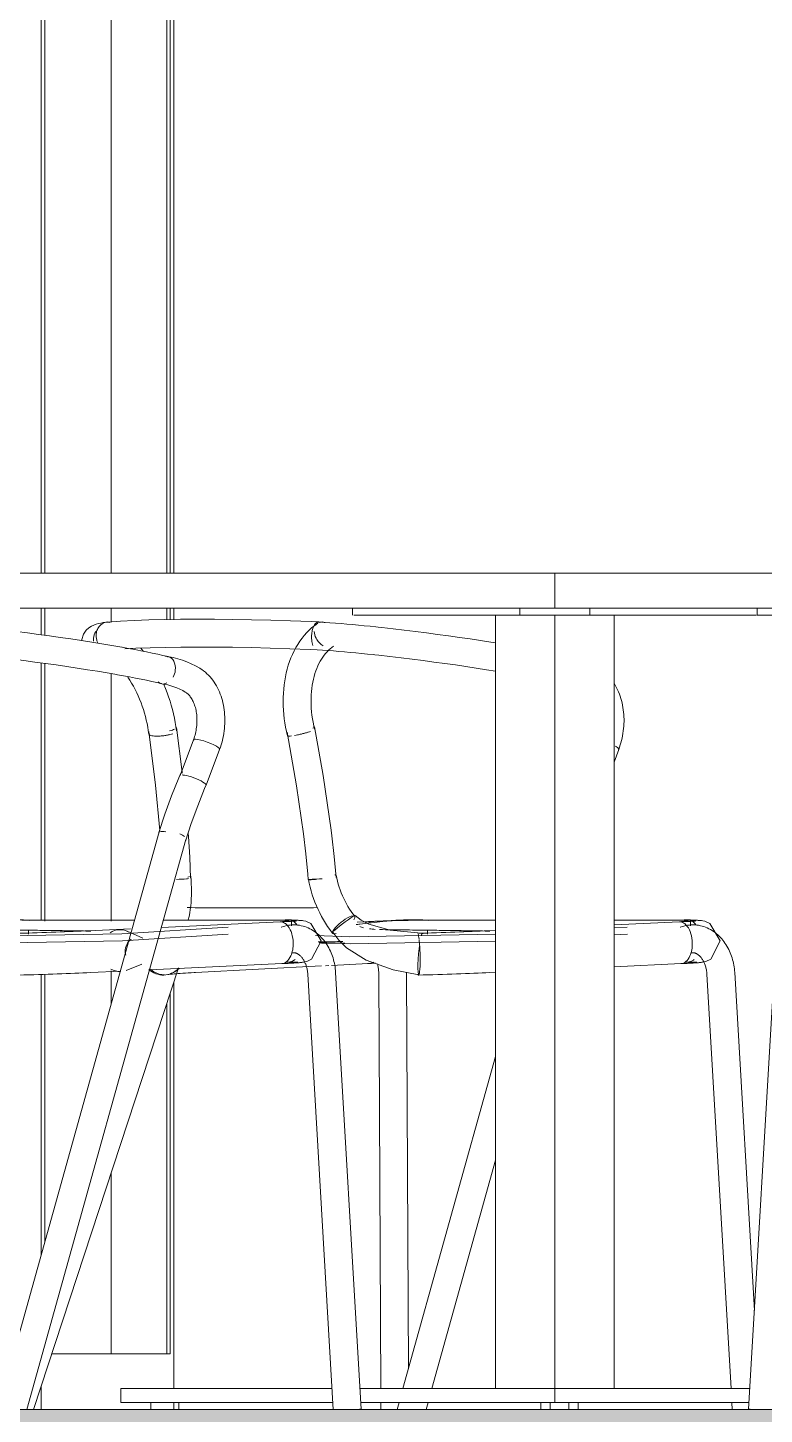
# Model space of a CAD drawing. Header units: inches. Extents: x 21386 to 98546, y -290 to 853.
# Drawn here: x 35618.3 to 35644.71, y -0.17 to 49.57 of the extents above; entities that cross this region are included whole.
import ezdxf

# ---------------------------------------------------------------- set-up
doc = ezdxf.new("R2010")
doc.units = ezdxf.units.IN
doc.header["$MEASUREMENT"] = 0
doc.linetypes.add('Grid Line 1_2_', pattern=[0.875, 0.5, -0.125, 0.125, -0.125])
for name, color, linetype, lineweight in [('A-FLOR', 192, 'Continuous', 13), ('A-FLOR-LEVL', 51, 'Continuous', 9), ('A-FLOR-PATT', 8, 'Continuous', 25), ('A-GLAZ-CWMG', 51, 'Continuous', 13), ('I-FURN', 30, 'Continuous', 13), ('I-WALL', 2, 'Continuous', 13)]:
    doc.layers.add(name, color=color, linetype=linetype, lineweight=lineweight)

# ---------------------------------------------------------------- blocks, each defined once
blk = doc.blocks.new('Struct_Xcel_Sports Complex_rvt-4-Building Section - East_West looking South')
at = {"layer": 'A-FLOR-PATT', "lineweight": 9}
h = blk.add_hatch(dxfattribs=at)
h.set_pattern_fill('FP_58', color=256, style=0, pattern_type=2)
h.set_pattern_definition([(50, (-87780.87, 98.42), (55.0854, -4.819842), [5.76, -63.36]), (355, (-87780.87, 98.42), (-10.65569, 57.76853), [4.608, -50.688]), (100.451, (-87776.28, 98.02), (44.429468, 52.94866), [4.895, -53.848]), (46.184, (-87780.87, 113.78), (81.96444, -12.71212), [8.64, -95.04]), (96.636, (-87774.04, 112.72), (71.7815, 74.81238), [7.343, -80.772]), (351.184, (-87780.87, 113.78), (71.78195, 74.81243), [6.912, -76.032]), (21, (-87773.19, 109.94), (45.84207, -30.92146), [5.76, -63.36]), (326, (-87773.19, 109.94), (18.687064, 55.691476), [4.608, -50.688]), (71.451, (-87769.37, 107.363), (64.52891, 24.77011), [4.895, -53.848]), (37.5, (-87780.871, 98.42), (0.9338946, 25.566816), [2.534, -47.539, 2.534, -48.922, -50.88]), (37.5, (-87780.871, 98.42), (0.9338946, 25.566816), [-101.53, 2.534, -48.346]), (7.5, (-87780.87, 98.42), (20.20404, 30.291303), [2.534, -26.803, 2.534, -46.387, -19.392]), (7.5, (-87780.87, 98.42), (20.20404, 30.291303), [-78.259, 2.534, -16.858]), (327.5, (-87797.998, 98.42), (40.9977845, -1.7324026), [2.534, -16.666, 2.534, -57.37, -79.488]), (327.5, (-87797.998, 98.42), (40.9977845, -1.7324026), [-79.104, 2.534, -76.954]), (317.5, (-87805.678, 98.42), (44.788883, 7.687839), [2.534, -22.426, 2.534, -37.248, -56.448]), (317.5, (-87805.678, 98.42), (44.788883, 7.687839), [-64.742, 2.534, -53.914])])
h.paths.add_polyline_path([(-26273.39, -6), (-22066.14, -6), (-22066.14, 0), (-26273.39, 0), (-26273.39, -1.696)], flags=0)
at = {"layer": 'A-FLOR', "color": 7}
blk.add_line((-22066.14, 0), (-26273.39, 0), dxfattribs=at)
blk = doc.blocks.new('Falcon 7700 Series Pedestal Base - 36_ Square Top x 30_ - Wheelchair Height-460525-Building Section - East_West looking South')
at = {"layer": 'I-FURN', "color": 8, "lineweight": 9}
for p, q in [((-26223.344, 30), (-26197.888, 30)), ((-26197.888, 30), (-26172.432, 30)), ((-26197.888, 28.75), (-26197.888, 30)), ((-26197.888, 28.75), (-26223.344, 28.75)), ((-26205.138, 28.75), (-26205.138, 28.5)), ((-26202.806, 28.5), (-26205.096, 28.5)), ((-26202.806, 28.5), (-26202.589, 28.5)), ((-26202.589, 28.5), (-26202.806, 28.5)), ((-26199.51, 28.5), (-26202.589, 28.5)), ((-26200.01, 0.75), (-26200.01, 28.5)), ((-26199.51, 28.5), (-26199.096, 28.5)), ((-26199.138, 28.75), (-26199.138, 28.5)), ((-26196.681, 28.5), (-26199.096, 28.5)), ((-26172.432, 28.75), (-26197.888, 28.75)), ((-26197.888, 28.5), (-26197.888, 0.75)), ((-26196.681, 28.5), (-26196.267, 28.5)), ((-26196.638, 28.5), (-26196.638, 28.75)), ((-26193.187, 28.5), (-26196.267, 28.5)), ((-26195.767, 0.75), (-26195.767, 28.5)), ((-26193.187, 28.5), (-26192.971, 28.5)), ((-26192.971, 28.5), (-26193.187, 28.5)), ((-26190.681, 28.5), (-26192.971, 28.5)), ((-26190.638, 28.5), (-26190.638, 28.75)), ((-26213.445, 0.75), (-26205.87, 0.75)), ((-26213.445, 0.75), (-26213.445, 0.25)), ((-26204.881, 0.75), (-26197.888, 0.75)), ((-26197.888, 0.75), (-26190.895, 0.75)), ((-26197.888, 0.25), (-26197.888, 0.75)), ((-26205.841, 0.25), (-26213.445, 0.25)), ((-26212.366, 0.25), (-26212.366, 0)), ((-26211.366, 0), (-26211.366, 0.25)), ((-26197.888, 0.25), (-26204.851, 0.25)), ((-26198.388, 0.25), (-26198.388, 0)), ((-26198.388, 0.25), (-26198.388, 0)), ((-26190.925, 0.25), (-26197.888, 0.25)), ((-26197.388, 0), (-26197.388, 0.25)), ((-26197.388, 0), (-26197.388, 0.25))]:
    blk.add_line(p, q, dxfattribs=at)
blk = doc.blocks.new('HermanMiller_Collection_Air-Chair_SideChair_Arms - Arms-V158-Building Section - East_West looking South')
at = {"layer": 'I-FURN', "color": 8, "lineweight": 9}
blk.add_line((-26101.747, 15.676), (-26102.658, 0.011), dxfattribs=at)
blk.add_ellipse((-26102.159, -0.018), major_axis=(-0.499, 0.029), ratio=0.004932, start_param=0.057933, end_param=0.843331, dxfattribs=at)
blk = doc.blocks.new('HermanMiller_Collection_Air-Chair_SideChair_Arms - Arms-V159-Building Section - East_West looking South')
at = {"layer": 'I-FURN', "color": 8, "lineweight": 9}
for p, q in [((-26123.428, 27), (-26123.573, 27.021)), ((-26123.688, 26.027), (-26123.591, 26.014)), ((-26122.559, 24.025), (-26123.039, 22.742)), ((-26122.102, 22.392), (-26121.621, 23.678)), ((-26121.644, 23.661), (-26121.621, 23.678)), ((-26123.792, 20.719), (-26129.567, 0)), ((-26128.529, 0), (-26122.828, 20.451)), ((-26128.709, 17.552), (-26124.661, 17.551)), ((-26119.448, 17.496), (-26123.709, 17.296)), ((-26119.05, 17.347), (-26119.05, 17.565)), ((-26128.476, 17.195), (-26128.476, 17.053)), ((-26124.819, 17.244), (-26126.321, 17.173)), ((-26124.381, 16.908), (-26124.937, 17.157)), ((-26124.976, 15.754), (-26124.407, 15.972)), ((-26124.134, 15.774), (-26119.383, 15.997)), ((-26119.242, 16.052), (-26119.152, 16.052)), ((-26126.25, 15.675), (-26125.169, 15.726)), ((-26118.462, 15.618), (-26117.555, 0)), ((-26116.553, 0.011), (-26117.464, 15.676))]:
    blk.add_line(p, q, dxfattribs=at)
at = {"layer": 'I-FURN', "color": 8, "lineweight": 9, "flags": 128}
for points in [[(-26125.131, 27.348), (-26125.482, 27.409), (-26125.84, 27.468), (-26126.205, 27.527), (-26126.577, 27.585), (-26126.955, 27.642), (-26127.338, 27.698), (-26127.725, 27.753), (-26128.116, 27.806), (-26128.511, 27.858), (-26128.909, 27.909), (-26129.309, 27.958), (-26129.711, 28.005), (-26130.113, 28.051), (-26130.252, 28.066)], [(-26125.304, 26.363), (-26125.649, 26.423), (-26126.002, 26.482), (-26126.362, 26.54), (-26126.729, 26.597), (-26127.102, 26.653), (-26127.48, 26.708), (-26127.862, 26.762), (-26128.249, 26.815), (-26128.64, 26.867), (-26129.033, 26.917), (-26129.429, 26.965), (-26129.826, 27.012), (-26130.224, 27.057), (-26130.361, 27.072)], [(-26123.472, 27.012), (-26123.653, 27.054), (-26123.842, 27.096), (-26124.038, 27.138), (-26124.24, 27.18), (-26124.449, 27.222), (-26124.665, 27.263), (-26124.887, 27.304), (-26125.114, 27.345), (-26125.131, 27.348)], [(-26122.334, 26.592), (-26122.484, 26.678), (-26122.638, 26.755), (-26122.796, 26.823), (-26122.957, 26.883), (-26123.12, 26.933), (-26123.286, 26.973), (-26123.428, 27)], [(-26123.704, 26.039), (-26123.876, 26.079), (-26124.056, 26.119), (-26124.244, 26.16), (-26124.439, 26.2), (-26124.641, 26.24), (-26124.851, 26.281), (-26125.066, 26.321), (-26125.287, 26.36), (-26125.304, 26.363)], [(-26121.621, 23.678), (-26121.593, 23.758), (-26121.567, 23.839), (-26121.543, 23.921), (-26121.522, 24.004), (-26121.502, 24.087), (-26121.486, 24.171), (-26121.471, 24.256), (-26121.459, 24.341), (-26121.449, 24.426), (-26121.442, 24.511), (-26121.437, 24.596), (-26121.435, 24.682), (-26121.435, 24.767), (-26121.437, 24.852), (-26121.442, 24.936), (-26121.45, 25.02), (-26121.46, 25.104), (-26121.472, 25.187), (-26121.487, 25.269), (-26121.504, 25.35), (-26121.525, 25.431), (-26121.547, 25.51), (-26121.572, 25.588), (-26121.6, 25.665), (-26121.63, 25.741), (-26121.663, 25.815), (-26121.698, 25.887), (-26121.736, 25.958), (-26121.777, 26.027), (-26121.82, 26.094), (-26121.866, 26.159), (-26121.914, 26.222), (-26121.966, 26.282), (-26122.019, 26.34), (-26122.075, 26.395), (-26122.134, 26.448), (-26122.195, 26.497), (-26122.259, 26.544), (-26122.325, 26.587), (-26122.334, 26.592)], [(-26123.591, 26.014), (-26123.48, 25.992), (-26123.37, 25.964), (-26123.26, 25.93), (-26123.152, 25.889), (-26123.045, 25.841), (-26122.94, 25.788), (-26122.852, 25.737)], [(-26122.852, 25.737), (-26122.83, 25.722), (-26122.807, 25.706), (-26122.785, 25.689), (-26122.762, 25.669), (-26122.74, 25.647), (-26122.718, 25.623), (-26122.695, 25.597), (-26122.674, 25.569), (-26122.652, 25.539), (-26122.631, 25.507), (-26122.611, 25.472), (-26122.591, 25.436), (-26122.572, 25.398), (-26122.554, 25.358), (-26122.537, 25.316), (-26122.521, 25.272), (-26122.506, 25.226), (-26122.492, 25.179), (-26122.48, 25.131), (-26122.469, 25.081), (-26122.46, 25.03), (-26122.452, 24.977), (-26122.445, 24.924), (-26122.44, 24.87), (-26122.437, 24.815), (-26122.435, 24.759), (-26122.435, 24.703), (-26122.436, 24.646), (-26122.439, 24.59), (-26122.444, 24.532), (-26122.45, 24.475), (-26122.458, 24.418), (-26122.467, 24.361), (-26122.478, 24.305), (-26122.491, 24.249), (-26122.505, 24.194), (-26122.521, 24.139), (-26122.538, 24.085), (-26122.557, 24.032), (-26122.559, 24.025)], [(-26122.559, 24.025), (-26122.56, 24.024), (-26122.551, 23.995)], [(-26122.403, 24.038), (-26122.483, 24.046), (-26122.536, 24.042), (-26122.559, 24.025)], [(-26122.063, 23.942), (-26122.185, 23.984), (-26122.301, 24.016), (-26122.403, 24.038)], [(-26121.739, 23.793), (-26121.832, 23.844), (-26121.942, 23.894), (-26122.063, 23.942)], [(-26121.621, 23.678), (-26121.621, 23.679), (-26121.63, 23.708), (-26121.67, 23.747), (-26121.739, 23.793)], [(-26123.802, 20.698), (-26123.582, 21.355), (-26123.343, 22.009), (-26123.085, 22.66), (-26123.016, 22.826)], [(-26122.849, 20.394), (-26122.638, 21.025), (-26122.409, 21.653), (-26122.161, 22.279), (-26122.094, 22.438)], [(-26123.638, 17.551), (-26121.278, 17.55), (-26119.155, 17.552)], [(-26118.861, 17.526), (-26118.863, 17.526), (-26118.87, 17.526), (-26118.88, 17.525), (-26118.893, 17.523), (-26118.909, 17.522), (-26118.927, 17.521), (-26118.947, 17.52), (-26118.969, 17.518), (-26118.993, 17.517), (-26119.019, 17.515), (-26119.047, 17.514), (-26119.076, 17.512), (-26119.107, 17.51), (-26119.14, 17.509), (-26119.174, 17.507), (-26119.209, 17.506), (-26119.245, 17.504), (-26119.283, 17.502), (-26119.322, 17.501), (-26119.362, 17.499), (-26119.403, 17.498), (-26119.444, 17.496), (-26119.445, 17.496)], [(-26117.983, 16.809), (-26118.356, 17.439), (-26118.534, 17.514), (-26118.61, 17.532), (-26118.653, 17.538), (-26118.685, 17.542), (-26118.711, 17.544), (-26118.734, 17.546), (-26118.757, 17.547), (-26118.779, 17.548), (-26118.802, 17.549), (-26118.826, 17.55), (-26118.851, 17.55), (-26118.877, 17.551), (-26118.905, 17.551), (-26118.933, 17.552), (-26118.963, 17.552), (-26118.995, 17.552), (-26119.027, 17.552), (-26119.061, 17.552), (-26119.096, 17.552), (-26119.132, 17.552), (-26119.156, 17.552)], [(-26137.382, 16.943), (-26131.244, 16.705), (-26125.099, 16.815), (-26121.313, 17.056)], [(-26137.381, 17.193), (-26131.258, 16.956), (-26125.126, 17.064), (-26121.317, 17.307)], [(-26126.321, 17.173), (-26126.453, 17.167), (-26126.59, 17.161), (-26126.731, 17.155), (-26126.877, 17.149), (-26127.026, 17.143), (-26127.179, 17.137), (-26127.336, 17.132), (-26127.495, 17.126), (-26127.658, 17.12), (-26127.823, 17.115), (-26127.99, 17.109), (-26128.159, 17.104), (-26128.331, 17.098), (-26128.503, 17.093), (-26128.677, 17.088), (-26128.837, 17.084)], [(-26119.027, 17.385), (-26119.092, 17.38), (-26119.157, 17.371), (-26119.222, 17.359), (-26119.286, 17.343), (-26119.348, 17.325), (-26119.41, 17.303), (-26119.421, 17.298)], [(-26117.464, 15.676), (-26117.469, 15.743), (-26117.476, 15.81), (-26117.484, 15.876), (-26117.495, 15.942), (-26117.508, 16.008), (-26117.523, 16.073), (-26117.54, 16.137), (-26117.558, 16.201), (-26117.579, 16.264), (-26117.602, 16.326), (-26117.626, 16.388), (-26117.653, 16.448), (-26117.681, 16.508), (-26117.712, 16.566), (-26117.744, 16.623), (-26117.778, 16.679), (-26117.814, 16.734), (-26117.852, 16.787), (-26117.892, 16.838), (-26117.934, 16.888), (-26117.977, 16.937), (-26118.023, 16.983), (-26118.07, 17.028), (-26118.119, 17.07), (-26118.17, 17.11), (-26118.222, 17.148), (-26118.276, 17.184), (-26118.332, 17.217), (-26118.39, 17.248), (-26118.448, 17.276), (-26118.508, 17.301), (-26118.57, 17.323), (-26118.632, 17.342), (-26118.696, 17.357), (-26118.76, 17.37), (-26118.825, 17.379), (-26118.89, 17.385), (-26118.956, 17.387), (-26119.021, 17.385), (-26119.027, 17.385)], [(-26117.983, 16.809), (-26118.325, 16.16), (-26118.499, 16.077), (-26118.573, 16.056), (-26118.617, 16.047), (-26118.648, 16.042), (-26118.674, 16.038), (-26118.697, 16.035), (-26118.719, 16.033), (-26118.742, 16.031), (-26118.765, 16.029), (-26118.789, 16.027), (-26118.814, 16.025), (-26118.84, 16.023), (-26118.867, 16.022), (-26118.896, 16.02), (-26118.925, 16.018), (-26118.957, 16.016), (-26118.989, 16.014), (-26119.023, 16.013), (-26119.058, 16.011), (-26119.094, 16.009), (-26119.131, 16.008), (-26119.17, 16.006), (-26119.21, 16.004), (-26119.25, 16.002), (-26119.292, 16.001), (-26119.335, 15.999), (-26119.378, 15.998), (-26119.385, 15.997)], [(-26118.824, 16.048), (-26118.827, 16.049), (-26118.833, 16.049), (-26118.844, 16.049), (-26118.857, 16.05), (-26118.872, 16.05), (-26118.89, 16.051), (-26118.911, 16.051), (-26118.933, 16.051), (-26118.957, 16.052), (-26118.983, 16.052), (-26119.011, 16.052), (-26119.04, 16.052), (-26119.071, 16.052), (-26119.104, 16.052), (-26119.138, 16.052), (-26119.151, 16.052)], [(-26119.051, 16.369), (-26119.038, 16.374), (-26119.026, 16.378), (-26119.013, 16.381), (-26119.001, 16.383), (-26118.989, 16.385), (-26118.977, 16.386), (-26118.974, 16.386)], [(-26118.974, 16.386), (-26118.962, 16.387), (-26118.95, 16.386), (-26118.938, 16.385), (-26118.925, 16.384), (-26118.912, 16.381), (-26118.899, 16.378), (-26118.885, 16.374), (-26118.871, 16.369), (-26118.856, 16.363), (-26118.841, 16.356), (-26118.825, 16.347), (-26118.809, 16.338), (-26118.793, 16.327), (-26118.776, 16.315), (-26118.759, 16.302), (-26118.742, 16.287), (-26118.725, 16.271), (-26118.707, 16.253), (-26118.69, 16.234), (-26118.673, 16.214), (-26118.656, 16.192), (-26118.639, 16.169), (-26118.623, 16.145), (-26118.607, 16.119), (-26118.592, 16.092), (-26118.577, 16.064), (-26118.563, 16.035), (-26118.55, 16.004), (-26118.537, 15.973), (-26118.525, 15.941), (-26118.514, 15.907), (-26118.504, 15.874), (-26118.495, 15.839), (-26118.487, 15.804), (-26118.48, 15.768), (-26118.474, 15.732), (-26118.469, 15.695), (-26118.465, 15.659), (-26118.462, 15.622), (-26118.462, 15.618)], [(-26126.25, 15.675), (-26126.385, 15.669), (-26126.525, 15.663), (-26126.668, 15.657), (-26126.816, 15.65), (-26126.967, 15.644), (-26127.122, 15.638), (-26127.281, 15.633), (-26127.442, 15.627), (-26127.606, 15.621), (-26127.773, 15.615), (-26127.942, 15.61), (-26128.113, 15.604), (-26128.286, 15.599), (-26128.46, 15.594), (-26128.635, 15.589), (-26128.796, 15.585)]]:
    blk.add_lwpolyline(points, dxfattribs=at)
at = {"layer": 'I-FURN', "color": 8, "lineweight": 9}
for centre, major_axis, ratio, start_param, end_param in [((-26123.63, 26.524), (0.057, 0.497), 0.711436, 6.24849, 6.283185), ((-26123.63, 26.524), (0.057, 0.497), 0.711436, 5.98669, 6.24849), ((-26123.588, 26.525), (0.116, 0.486), 0.74611, 4.877543, 6.283185), ((-26123.588, 26.525), (0.116, 0.486), 0.74611, 4.353944, 4.877543), ((-26123.588, 26.525), (0.116, 0.486), 0.74611, 2.783148, 3.044947), ((-26123.63, 26.524), (0.057, 0.497), 0.711436, 2.845098, 3.106897), ((-26123.63, 26.524), (0.057, 0.497), 0.711436, 3.106897, 3.630496), ((-26122.555, 22.632), (-0.461, 0.194), 0.144221, 5.822246, 6.345845), ((-26122.57, 22.567), (-0.468, 0.175), 0.191458, 5.509821, 5.771621), ((-26122.57, 22.567), (-0.468, 0.175), 0.191458, 3.939025, 5.509821), ((-26122.57, 22.567), (-0.468, 0.175), 0.191458, 3.141593, 3.939025), ((-26123.326, 20.546), (-0.476, 0.152), 0.239355, 5.543411, 6.328809), ((-26123.326, 20.546), (-0.476, 0.152), 0.239355, 5.282674, 5.542834), ((-26123.31, 20.585), (-0.482, 0.134), 0.301377, 3.976352, 4.23196), ((-26123.31, 20.585), (-0.482, 0.134), 0.301377, 3.714553, 3.976352), ((-26125.196, 16.463), (0.021, 0.75), 0.90616, 0.058382, 0.581981), ((-26125.196, 16.463), (0.021, 0.75), 0.90616, 5.817968, 6.341567), ((-26124.554, 16.444), (0.014, 0.5), 0.90616, 0.581981, 1.629178), ((-26124.554, 16.444), (0.014, 0.5), 0.90616, 1.629178, 1.890978), ((-26125.196, 16.463), (0.021, 0.75), 0.90616, 2.676376, 2.924989), ((-26125.196, 16.463), (0.021, 0.75), 0.90616, 2.938175, 3.199975), ((-26117.053, -0.018), (0.499, 0.029), 0.004932, 5.439855, 6.225253)]:
    blk.add_ellipse(centre, major_axis=major_axis, ratio=ratio, start_param=start_param, end_param=end_param, dxfattribs=at)
for points in [[(-26128.451, 17.548), (-26128.527, 17.555), (-26128.712, 17.566), (-26129.058, 17.57), (-26129.432, 17.56), (-26129.791, 17.539), (-26129.995, 17.519), (-26130.081, 17.508)], [(-26119.284, 17.527), (-26119.248, 17.541), (-26119.21, 17.55), (-26119.172, 17.552)], [(-26119.135, 16.053), (-26119.141, 16.052), (-26119.147, 16.052), (-26119.152, 16.052)]]:
    blk.add_open_spline(points, degree=3, dxfattribs=at)
for points, knots in [([(-26119.371, 17.51), (-26119.241, 17.527), (-26119.047, 17.555), (-26119.033, 17.573), (-26119.202, 17.568), (-26119.369, 17.557), (-26119.466, 17.55)], [-0.9999956, -0.9999956, -0.9999956, -0.9999956, -0.7, -0.4, -0.2, 0, 0, 0, 0]), ([(-26118.985, 16.742), (-26118.988, 16.855), (-26119.024, 17.08), (-26119.145, 17.328), (-26119.292, 17.466), (-26119.387, 17.496), (-26119.434, 17.496)], [0, 0, 0, 0, 0.285714, 0.571429, 0.785714, 1, 1, 1, 1]), ([(-26119.172, 17.552), (-26119.097, 17.556), (-26118.984, 17.523), (-26118.885, 17.438), (-26118.855, 17.405)], [0, 0, 0, 0, 0.2857143, 0.4285714, 0.4285714, 0.4285714, 0.4285714]), ([(-26130.196, 17.215), (-26129.91, 17.212), (-26129.333, 17.205), (-26128.76, 17.198), (-26128.476, 17.195)], [-0.9960968, -0.9960968, -0.9960968, -0.9960968, -0.5, 0, 0, 0, 0]), ([(-26128.476, 17.195), (-26128.254, 17.192), (-26127.816, 17.186), (-26127.187, 17.177), (-26126.662, 17.169), (-26126.356, 17.164), (-26126.239, 17.162)], [-1, -1, -1, -1, -0.75, -0.5, -0.25, -0.0877777, -0.0877777, -0.0877777, -0.0877777]), ([(-26119.397, 15.997), (-26119.335, 15.996), (-26119.209, 16.045), (-26119.07, 16.24), (-26118.996, 16.489), (-26118.983, 16.657), (-26118.985, 16.742)], [0, 0, 0, 0, 0.285714, 0.571429, 0.785714, 1, 1, 1, 1]), ([(-26118.92, 16.138), (-26118.936, 16.125), (-26119.005, 16.078), (-26119.079, 16.056), (-26119.135, 16.053)], [0.7142857, 0.7142857, 0.7142857, 0.7142857, 0.7857143, 1, 1, 1, 1])]:
    blk.add_open_spline(points, degree=3, knots=knots, dxfattribs=at)
blk = doc.blocks.new('Falcon 7700 Series Pedestal Base - 36_ Square Top x 30_ - Wheelchair Height-V165-Building Section - East_West looking South')
at = {"layer": 'I-FURN', "color": 8, "lineweight": 9}
for p, q in [((-26100.215, 28.5), (-26102.38, 28.5)), ((-26109.775, 0.25), (-26109.775, 0)), ((-26108.775, 0), (-26108.775, 0.25))]:
    blk.add_line(p, q, dxfattribs=at)
blk = doc.blocks.new('HermanMiller_Collection_Air-Chair_SideChair_Arms - Arms-V167-Building Section - East_West looking South')
at = {"layer": 'I-FURN', "color": 8, "lineweight": 9}
for p, q in [((-26126.559, 27.627), (-26126.561, 27.605)), ((-26126.561, 27.605), (-26126.56, 27.6)), ((-26124.45, 27.313), (-26124.353, 27.196)), ((-26122.97, 22.869), (-26123.173, 24.462)), ((-26107.484, 23.219), (-26107.313, 23.678)), ((-26107.336, 23.661), (-26107.313, 23.678)), ((-26116.771, 17.721), (-26116.771, 17.711)), ((-26116.386, 17.496), (-26116.689, 17.48)), ((-26114.401, 17.552), (-26111.727, 17.552)), ((-26105.139, 17.496), (-26107.484, 17.386)), ((-26104.742, 17.347), (-26104.742, 17.565)), ((-26114.331, 17.066), (-26114.349, 17.091)), ((-26114.167, 17.195), (-26114.167, 17.053)), ((-26111.727, 17.187), (-26112.012, 17.173)), ((-26107.484, 17.277), (-26107.009, 17.307)), ((-26107.484, 17.026), (-26107.005, 17.056)), ((-26117.831, 15.918), (-26117.707, 15.925)), ((-26117.61, 15.93), (-26116.303, 15.998)), ((-26107.484, 15.884), (-26105.075, 15.997)), ((-26104.934, 16.052), (-26104.844, 16.052)), ((-26128.289, 0), (-26123.092, 15.84)), ((-26122.491, 15.675), (-26117.974, 15.911)), ((-26115.92, 15.645), (-26115.846, 0.75)), ((-26114.92, 15.671), (-26114.92, 15.65)), ((-26114.85, 1.459), (-26114.92, 15.65)), ((-26111.942, 15.675), (-26111.727, 15.685)), ((-26104.154, 15.618), (-26103.29, 0.75)), ((-26102.451, 3.554), (-26103.155, 15.676)), ((-26111.727, 12.669), (-26115.049, 0.75)), ((-26114.011, 0.75), (-26111.727, 8.945)), ((-26115.844, 0.25), (-26115.843, 0)), ((-26115.189, 0.25), (-26115.258, 0)), ((-26114.227, 0), (-26114.221, 0)), ((-26114.22, 0), (-26114.151, 0.25)), ((-26103.261, 0.25), (-26103.246, 0))]:
    blk.add_line(p, q, dxfattribs=at)
at = {"layer": 'I-FURN', "color": 8, "lineweight": 9, "flags": 128}
for points in [[(-26125.647, 28.25), (-26125.177, 28.28), (-26124.68, 28.306), (-26124.156, 28.326), (-26123.605, 28.34), (-26123.029, 28.35), (-26122.427, 28.353), (-26121.801, 28.352), (-26121.152, 28.345), (-26120.481, 28.332), (-26119.789, 28.314), (-26119.077, 28.291), (-26118.346, 28.263), (-26118.069, 28.251)], [(-26126.559, 27.627), (-26126.503, 27.817), (-26126.409, 27.954), (-26126.31, 28.041), (-26126.219, 28.098), (-26126.133, 28.137), (-26126.05, 28.167), (-26125.967, 28.191), (-26125.881, 28.211), (-26125.792, 28.228), (-26125.697, 28.243), (-26125.671, 28.247)], [(-26118.106, 28.206), (-26118.21, 28.13), (-26118.311, 28.048), (-26118.407, 27.961), (-26118.499, 27.868), (-26118.587, 27.77), (-26118.669, 27.667), (-26118.748, 27.559), (-26118.821, 27.447), (-26118.89, 27.331), (-26118.953, 27.211), (-26119.012, 27.088), (-26119.067, 26.961), (-26119.116, 26.83), (-26119.161, 26.697), (-26119.2, 26.561), (-26119.235, 26.422), (-26119.265, 26.281), (-26119.29, 26.138), (-26119.311, 25.993), (-26119.326, 25.845), (-26119.337, 25.697), (-26119.344, 25.547), (-26119.345, 25.395), (-26119.342, 25.243), (-26119.334, 25.09), (-26119.321, 24.936), (-26119.304, 24.782), (-26119.283, 24.628), (-26119.257, 24.474), (-26119.226, 24.32), (-26119.191, 24.167)], [(-26118.067, 28.251), (-26117.872, 28.238), (-26117.674, 28.224), (-26117.473, 28.209), (-26117.27, 28.193), (-26117.064, 28.176), (-26116.858, 28.158), (-26116.649, 28.139), (-26116.44, 28.118), (-26116.23, 28.097), (-26116.019, 28.075), (-26115.944, 28.066)], [(-26111.727, 27.5), (-26111.897, 27.527), (-26112.269, 27.585), (-26112.646, 27.642), (-26113.029, 27.698), (-26113.417, 27.753), (-26113.808, 27.806), (-26114.203, 27.858), (-26114.601, 27.909), (-26115.001, 27.958), (-26115.402, 28.005), (-26115.805, 28.051), (-26115.944, 28.066)], [(-26117.541, 27.38), (-26117.601, 27.337), (-26117.659, 27.29), (-26117.715, 27.239), (-26117.77, 27.183), (-26117.823, 27.123), (-26117.875, 27.059), (-26117.925, 26.991), (-26117.972, 26.918), (-26118.018, 26.842), (-26118.061, 26.761), (-26118.101, 26.676), (-26118.139, 26.587), (-26118.174, 26.495), (-26118.206, 26.399), (-26118.235, 26.299), (-26118.261, 26.196), (-26118.283, 26.091), (-26118.303, 25.982), (-26118.318, 25.87), (-26118.33, 25.756), (-26118.339, 25.64), (-26118.344, 25.521), (-26118.345, 25.401), (-26118.342, 25.279), (-26118.336, 25.156), (-26118.326, 25.032), (-26118.312, 24.907), (-26118.294, 24.781), (-26118.273, 24.655), (-26118.248, 24.529), (-26118.219, 24.402)], [(-26125.015, 27.288), (-26124.629, 27.307), (-26124.116, 27.327), (-26123.576, 27.341), (-26123.009, 27.35), (-26122.416, 27.353), (-26121.799, 27.352), (-26121.157, 27.344), (-26120.493, 27.332), (-26119.808, 27.314), (-26119.102, 27.291), (-26118.377, 27.263), (-26118.12, 27.252)], [(-26118.122, 27.252), (-26117.932, 27.24), (-26117.738, 27.226), (-26117.542, 27.212), (-26117.344, 27.196), (-26117.143, 27.179), (-26116.94, 27.162), (-26116.737, 27.143), (-26116.532, 27.123), (-26116.326, 27.102), (-26116.12, 27.08), (-26116.053, 27.072)], [(-26111.727, 26.487), (-26112.054, 26.54), (-26112.42, 26.597), (-26112.793, 26.653), (-26113.171, 26.708), (-26113.554, 26.762), (-26113.941, 26.815), (-26114.331, 26.867), (-26114.725, 26.917), (-26115.12, 26.965), (-26115.517, 27.012), (-26115.915, 27.057), (-26116.053, 27.072)], [(-26124.911, 26.27), (-26124.843, 26.164), (-26124.777, 26.056), (-26124.713, 25.944), (-26124.653, 25.831), (-26124.595, 25.715), (-26124.54, 25.597), (-26124.489, 25.477), (-26124.44, 25.355), (-26124.395, 25.233), (-26124.354, 25.109), (-26124.315, 24.984), (-26124.281, 24.858), (-26124.25, 24.732), (-26124.222, 24.605), (-26124.198, 24.479), (-26124.178, 24.353), (-26124.162, 24.228)], [(-26123.627, 26.005), (-26123.565, 25.86), (-26123.506, 25.713), (-26123.452, 25.564), (-26123.401, 25.414), (-26123.355, 25.263), (-26123.313, 25.111), (-26123.275, 24.958), (-26123.242, 24.804), (-26123.213, 24.65), (-26123.189, 24.496), (-26123.169, 24.342)], [(-26107.313, 23.678), (-26107.285, 23.758), (-26107.259, 23.839), (-26107.235, 23.921), (-26107.213, 24.004), (-26107.194, 24.087), (-26107.177, 24.171), (-26107.163, 24.256), (-26107.151, 24.341), (-26107.141, 24.426), (-26107.134, 24.511), (-26107.129, 24.596), (-26107.126, 24.682), (-26107.126, 24.767), (-26107.129, 24.852), (-26107.134, 24.936), (-26107.141, 25.02), (-26107.151, 25.104), (-26107.164, 25.187), (-26107.179, 25.269), (-26107.196, 25.35), (-26107.216, 25.431), (-26107.239, 25.51), (-26107.264, 25.588), (-26107.291, 25.665), (-26107.322, 25.741), (-26107.355, 25.815), (-26107.39, 25.887), (-26107.428, 25.958), (-26107.469, 26.027)], [(-26117.621, 20.78), (-26117.914, 22.744), (-26118.222, 24.486)], [(-26124.163, 24.323), (-26123.921, 22.401), (-26123.761, 20.775)], [(-26119.205, 24.299), (-26118.868, 22.377), (-26118.612, 20.647)], [(-26107.313, 23.678), (-26107.313, 23.679), (-26107.322, 23.708), (-26107.362, 23.747), (-26107.431, 23.793)], [(-26122.666, 19.062), (-26122.692, 19.812), (-26122.739, 20.56), (-26122.749, 20.679)], [(-26118.612, 20.647), (-26118.526, 19.929), (-26118.46, 19.207), (-26118.446, 19.017)], [(-26117.448, 19.086), (-26117.511, 19.837), (-26117.596, 20.584), (-26117.621, 20.78)], [(-26122.746, 17.567), (-26122.719, 17.688), (-26122.695, 17.812), (-26122.676, 17.937), (-26122.66, 18.064), (-26122.647, 18.192), (-26122.639, 18.322), (-26122.633, 18.453), (-26122.632, 18.585), (-26122.633, 18.719), (-26122.639, 18.853), (-26122.647, 18.987), (-26122.66, 19.122), (-26122.664, 19.161)], [(-26118.437, 19.015), (-26118.409, 18.877), (-26118.377, 18.74), (-26118.34, 18.603), (-26118.299, 18.468), (-26118.255, 18.334), (-26118.205, 18.201), (-26118.152, 18.07), (-26118.095, 17.941), (-26118.034, 17.815), (-26117.969, 17.69), (-26117.9, 17.568), (-26117.828, 17.448), (-26117.752, 17.331), (-26117.673, 17.217), (-26117.59, 17.106), (-26117.565, 17.075)], [(-26116.78, 17.694), (-26116.844, 17.778), (-26116.905, 17.864), (-26116.964, 17.953), (-26117.021, 18.045), (-26117.075, 18.138), (-26117.126, 18.234), (-26117.174, 18.333), (-26117.219, 18.432), (-26117.262, 18.534), (-26117.301, 18.637), (-26117.337, 18.741), (-26117.37, 18.846), (-26117.399, 18.953), (-26117.425, 19.059), (-26117.448, 19.167), (-26117.453, 19.197)], [(-26117.538, 17.159), (-26117.486, 17.207), (-26117.412, 17.27), (-26117.321, 17.342), (-26117.22, 17.42)], [(-26117.22, 17.42), (-26117.116, 17.498), (-26117.015, 17.57), (-26116.924, 17.633), (-26116.85, 17.681), (-26116.798, 17.711), (-26116.771, 17.721)], [(-26116.768, 17.72), (-26116.55, 17.551), (-26116.269, 17.407), (-26115.514, 17.196), (-26114.403, 17.092), (-26114.349, 17.091)], [(-26116.399, 17.495), (-26116.374, 17.497), (-26116.348, 17.498), (-26116.32, 17.5), (-26116.291, 17.502), (-26116.261, 17.504), (-26116.23, 17.505), (-26116.197, 17.507), (-26116.163, 17.509), (-26116.128, 17.511), (-26116.092, 17.512), (-26116.054, 17.514), (-26116.015, 17.516), (-26115.975, 17.518), (-26115.935, 17.519), (-26115.893, 17.521), (-26115.85, 17.523), (-26115.806, 17.524), (-26115.762, 17.526), (-26115.717, 17.527), (-26115.671, 17.529), (-26115.625, 17.53), (-26115.578, 17.532), (-26115.531, 17.533), (-26115.483, 17.535), (-26115.435, 17.536), (-26115.387, 17.537), (-26115.339, 17.539), (-26115.29, 17.54), (-26115.242, 17.541), (-26115.193, 17.542), (-26115.145, 17.543), (-26115.097, 17.544), (-26115.05, 17.545), (-26115.002, 17.546), (-26114.955, 17.547), (-26114.909, 17.548), (-26114.863, 17.548), (-26114.818, 17.549), (-26114.773, 17.55), (-26114.729, 17.55), (-26114.686, 17.551), (-26114.644, 17.551), (-26114.603, 17.552), (-26114.563, 17.552), (-26114.524, 17.552), (-26114.487, 17.552), (-26114.45, 17.552), (-26114.414, 17.552), (-26114.401, 17.552)], [(-26107.484, 17.55), (-26106.97, 17.55), (-26104.847, 17.552)], [(-26104.552, 17.526), (-26104.555, 17.526), (-26104.561, 17.526), (-26104.572, 17.525), (-26104.585, 17.523), (-26104.6, 17.522), (-26104.618, 17.521), (-26104.639, 17.52), (-26104.661, 17.518), (-26104.685, 17.517), (-26104.711, 17.515), (-26104.739, 17.514), (-26104.768, 17.512), (-26104.799, 17.51), (-26104.831, 17.509), (-26104.865, 17.507), (-26104.9, 17.506), (-26104.937, 17.504), (-26104.975, 17.502), (-26105.013, 17.501), (-26105.053, 17.499), (-26105.094, 17.498), (-26105.136, 17.496), (-26105.137, 17.496)], [(-26103.675, 16.809), (-26104.048, 17.439), (-26104.226, 17.514), (-26104.301, 17.532), (-26104.345, 17.538), (-26104.376, 17.542), (-26104.402, 17.544), (-26104.426, 17.546), (-26104.448, 17.547), (-26104.471, 17.548), (-26104.494, 17.549), (-26104.518, 17.55), (-26104.543, 17.55), (-26104.569, 17.551), (-26104.596, 17.551), (-26104.625, 17.552), (-26104.655, 17.552), (-26104.686, 17.552), (-26104.719, 17.552), (-26104.752, 17.552), (-26104.788, 17.552), (-26104.824, 17.552), (-26104.848, 17.552)], [(-26118.182, 17.003), (-26116.95, 16.956), (-26111.727, 17.048)], [(-26117.568, 17.12), (-26117.353, 16.832), (-26117.077, 16.565), (-26116.371, 16.122), (-26115.396, 15.777), (-26114.48, 15.597)], [(-26112.012, 17.173), (-26112.145, 17.167), (-26112.282, 17.161), (-26112.423, 17.155), (-26112.569, 17.149), (-26112.718, 17.143), (-26112.871, 17.137), (-26113.027, 17.132), (-26113.187, 17.126), (-26113.349, 17.12), (-26113.514, 17.115), (-26113.682, 17.109), (-26113.851, 17.104), (-26114.022, 17.098), (-26114.195, 17.093), (-26114.369, 17.088), (-26114.528, 17.084)], [(-26114.349, 17.091), (-26114.371, 17.066), (-26114.397, 16.991)], [(-26104.719, 17.385), (-26104.784, 17.38), (-26104.849, 17.371), (-26104.913, 17.359), (-26104.977, 17.343), (-26105.04, 17.325), (-26105.101, 17.303), (-26105.112, 17.298)], [(-26103.155, 15.676), (-26103.16, 15.743), (-26103.167, 15.81), (-26103.176, 15.876), (-26103.187, 15.942), (-26103.2, 16.008), (-26103.214, 16.073), (-26103.231, 16.137), (-26103.25, 16.201), (-26103.271, 16.264), (-26103.293, 16.326), (-26103.318, 16.388), (-26103.344, 16.448), (-26103.373, 16.508), (-26103.403, 16.566), (-26103.435, 16.623), (-26103.47, 16.679), (-26103.506, 16.734), (-26103.544, 16.787), (-26103.584, 16.838), (-26103.625, 16.888), (-26103.669, 16.937), (-26103.714, 16.983), (-26103.762, 17.028), (-26103.811, 17.07), (-26103.861, 17.11), (-26103.914, 17.148), (-26103.968, 17.184), (-26104.024, 17.217), (-26104.081, 17.248), (-26104.14, 17.276), (-26104.2, 17.301), (-26104.261, 17.323), (-26104.324, 17.342), (-26104.387, 17.357), (-26104.452, 17.37), (-26104.517, 17.379), (-26104.582, 17.385), (-26104.647, 17.387), (-26104.713, 17.385), (-26104.719, 17.385)], [(-26118.055, 16.749), (-26116.936, 16.705), (-26111.727, 16.799)], [(-26114.463, 16.616), (-26114.473, 16.537), (-26114.492, 16.344)], [(-26103.675, 16.809), (-26104.016, 16.16), (-26104.19, 16.077), (-26104.265, 16.056), (-26104.308, 16.047), (-26104.339, 16.042), (-26104.365, 16.038), (-26104.388, 16.035), (-26104.411, 16.033), (-26104.433, 16.031), (-26104.456, 16.029), (-26104.48, 16.027), (-26104.505, 16.025), (-26104.531, 16.023), (-26104.559, 16.022), (-26104.587, 16.02), (-26104.617, 16.018), (-26104.648, 16.016), (-26104.681, 16.014), (-26104.714, 16.013), (-26104.749, 16.011), (-26104.786, 16.009), (-26104.823, 16.008), (-26104.862, 16.006), (-26104.901, 16.004), (-26104.942, 16.002), (-26104.984, 16.001), (-26105.026, 15.999), (-26105.07, 15.998), (-26105.077, 15.997)], [(-26116.289, 15.999), (-26116.272, 16), (-26116.253, 16.001), (-26116.231, 16.003), (-26116.208, 16.004), (-26116.183, 16.006), (-26116.155, 16.007), (-26116.127, 16.009), (-26116.096, 16.01), (-26116.064, 16.012), (-26116.031, 16.014)], [(-26115.965, 15.986), (-26115.956, 15.952), (-26115.948, 15.918), (-26115.941, 15.882), (-26115.935, 15.846), (-26115.93, 15.809), (-26115.926, 15.772), (-26115.923, 15.734), (-26115.921, 15.696), (-26115.92, 15.658), (-26115.92, 15.645)], [(-26114.492, 16.344), (-26114.506, 16.151), (-26114.514, 15.97), (-26114.515, 15.816), (-26114.509, 15.697), (-26114.497, 15.622), (-26114.479, 15.597)], [(-26104.516, 16.048), (-26104.518, 16.049), (-26104.525, 16.049), (-26104.535, 16.049), (-26104.548, 16.05), (-26104.564, 16.05), (-26104.582, 16.051), (-26104.602, 16.051), (-26104.625, 16.051), (-26104.649, 16.052), (-26104.675, 16.052), (-26104.703, 16.052), (-26104.732, 16.052), (-26104.763, 16.052), (-26104.795, 16.052), (-26104.829, 16.052), (-26104.843, 16.052)], [(-26104.743, 16.369), (-26104.73, 16.374), (-26104.717, 16.378), (-26104.705, 16.381), (-26104.692, 16.383), (-26104.68, 16.385), (-26104.668, 16.386), (-26104.666, 16.386)], [(-26104.666, 16.386), (-26104.654, 16.387), (-26104.642, 16.386), (-26104.629, 16.385), (-26104.617, 16.384), (-26104.604, 16.381), (-26104.59, 16.378), (-26104.577, 16.374), (-26104.562, 16.369), (-26104.548, 16.363), (-26104.532, 16.356), (-26104.517, 16.347), (-26104.501, 16.338), (-26104.484, 16.327), (-26104.468, 16.315), (-26104.451, 16.302), (-26104.433, 16.287), (-26104.416, 16.271), (-26104.399, 16.253), (-26104.382, 16.234), (-26104.365, 16.214), (-26104.348, 16.192), (-26104.331, 16.169), (-26104.315, 16.145), (-26104.299, 16.119), (-26104.284, 16.092), (-26104.269, 16.064), (-26104.255, 16.035), (-26104.241, 16.004), (-26104.229, 15.973), (-26104.217, 15.941), (-26104.206, 15.907), (-26104.196, 15.874), (-26104.187, 15.839), (-26104.179, 15.804), (-26104.172, 15.768), (-26104.166, 15.732), (-26104.161, 15.695), (-26104.157, 15.659), (-26104.154, 15.622), (-26104.154, 15.618)], [(-26123.602, 15.597), (-26123.795, 15.622), (-26123.976, 15.697), (-26124.105, 15.791)], [(-26123.477, 15.604), (-26123.468, 15.605), (-26123.445, 15.608), (-26123.411, 15.612), (-26123.367, 15.617), (-26123.315, 15.622), (-26123.254, 15.627), (-26123.187, 15.632), (-26123.112, 15.638), (-26123.031, 15.644), (-26122.943, 15.649), (-26122.849, 15.655), (-26122.748, 15.661), (-26122.642, 15.667), (-26122.53, 15.673), (-26122.491, 15.675)], [(-26123.076, 15.816), (-26123.23, 15.697), (-26123.409, 15.622)], [(-26111.942, 15.675), (-26112.077, 15.669), (-26112.216, 15.663), (-26112.36, 15.657), (-26112.508, 15.65), (-26112.659, 15.644), (-26112.814, 15.638), (-26112.972, 15.633), (-26113.134, 15.627), (-26113.298, 15.621), (-26113.465, 15.615), (-26113.633, 15.61), (-26113.805, 15.604), (-26113.977, 15.599), (-26114.152, 15.594), (-26114.327, 15.589), (-26114.488, 15.585)]]:
    blk.add_lwpolyline(points, dxfattribs=at)
at = {"layer": 'I-FURN', "color": 8, "lineweight": 9}
for centre, major_axis, ratio, start_param, end_param in [((-26125.801, 27.793), (0.241, 0.438), 0.575844, 1.623389, 2.146988), ((-26125.801, 27.793), (0.241, 0.438), 0.575844, 0.052593, 0.576192), ((-26117.823, 27.793), (-0.282, 0.413), 0.716528, 0.861451, 1.38505), ((-26117.823, 27.793), (-0.282, 0.413), 0.716528, 5.57384, 6.097439), ((-26125.801, 27.793), (0.241, 0.438), 0.575844, 2.146988, 2.408788), ((-26117.823, 27.793), (-0.282, 0.413), 0.716528, 1.38505, 2.170448), ((-26123.668, 24.392), (0.495, 0.07), 0.185134, 5.21887, 5.480669), ((-26123.668, 24.392), (0.495, 0.07), 0.185134, 5.480669, 5.742468), ((-26118.714, 24.392), (0.491, 0.093), 0.137076, 5.750632, 6.274231), ((-26118.714, 24.392), (0.491, 0.093), 0.137076, 0, 0.252845), ((-26123.665, 24.285), (0.497, 0.057), 0.234229, 3.138866, 3.141593), ((-26123.665, 24.285), (0.497, 0.057), 0.234229, 3.400666, 3.924264), ((-26123.665, 24.285), (0.497, 0.057), 0.234229, 3.93217, 4.186064), ((-26123.665, 24.285), (0.497, 0.057), 0.234229, 4.197005, 4.447863), ((-26123.665, 24.285), (0.497, 0.057), 0.234229, 4.452168, 4.709663), ((-26123.665, 24.285), (0.497, 0.057), 0.234229, 4.713014, 4.971462), ((-26123.665, 24.285), (0.497, 0.057), 0.234229, 4.975221, 5.233261), ((-26123.665, 24.285), (0.497, 0.057), 0.234229, 5.239572, 5.495061), ((-26118.705, 24.285), (0.486, 0.118), 0.11091, 3.117428, 3.141593), ((-26118.705, 24.285), (0.486, 0.118), 0.11091, 3.379228, 3.902826), ((-26118.705, 24.285), (0.486, 0.118), 0.11091, 4.192229, 4.426425), ((-26118.705, 24.285), (0.486, 0.118), 0.11091, 4.449986, 4.688225), ((-26118.705, 24.285), (0.486, 0.118), 0.11091, 4.712585, 4.950024), ((-26118.705, 24.285), (0.486, 0.118), 0.11091, 4.977051, 5.211823), ((-26118.705, 24.285), (0.486, 0.118), 0.11091, 5.243425, 5.473623), ((-26123.166, 19.052), (0.5, 0.01), 0.069551, 4.710571, 5.495969), ((-26123.166, 19.052), (0.5, 0.01), 0.069551, 5.495969, 5.757768), ((-26123.161, 19.106), (0.497, 0.055), 0.180952, 5.626605, 5.888404), ((-26117.945, 19.106), (0.492, 0.091), 0.107353, 2.992907, 4.040105), ((-26117.947, 19.052), (0.499, 0.035), 0.020295, 2.880196, 3.141593), ((-26117.947, 19.052), (0.499, 0.035), 0.020295, 3.141996, 3.927394), ((-26117.947, 19.052), (0.499, 0.035), 0.020295, 3.927394, 4.712792), ((-26117.945, 19.106), (0.492, 0.091), 0.107353, 4.040105, 4.301904), ((-26117.945, 19.106), (0.492, 0.091), 0.107353, 5.872701, 6.396299), ((-26117.173, 17.385), (0.393, 0.31), 0.26753, 0.631223, 2.202019), ((-26117.173, 17.385), (0.393, 0.31), 0.26753, 5.605411, 6.914408), ((-26121.146, 101.858), (0, 84.692), 0.707107, 3.217566, 3.231436), ((-26117.173, 17.385), (0.393, 0.31), 0.26753, 2.202019, 3.772816), ((-26114.508, 16.334), (-0.02, 0.75), 0.096081, 5.515178, 5.996591), ((-26114.508, 16.334), (-0.02, 0.75), 0.096081, 4.687594, 5.472992), ((-26114.508, 16.334), (-0.02, 0.75), 0.096081, 3.116798, 4.687594), ((-26123.644, 16.334), (-0.202, 0.722), 0.995009, 2.111928, 2.891696), ((-26123.644, 16.334), (-0.202, 0.722), 0.995009, 2.891696, 3.677094), ((-26114.508, 16.334), (-0.02, 0.75), 0.096081, 2.854998, 3.116798)]:
    blk.add_ellipse(centre, major_axis=major_axis, ratio=ratio, start_param=start_param, end_param=end_param, dxfattribs=at)
for points, knots in [([(-26126.047, 27.825), (-26126.041, 27.881), (-26126.012, 27.989), (-26125.913, 28.139), (-26125.811, 28.206), (-26125.748, 28.228)], [-1, -1, -1, -1, -0.7857143, -0.5714286, -0.2857143, -0.2857143, -0.2857143, -0.2857143]), ([(-26125.671, 28.247), (-26125.664, 28.248), (-26125.625, 28.252), (-26125.585, 28.251), (-26125.552, 28.245)], [-0.1714327, -0.1714327, -0.1714327, -0.1714327, -0.1428571, 0, 0, 0, 0]), ([(-26118.321, 27.825), (-26118.315, 27.881), (-26118.294, 27.989), (-26118.234, 28.139), (-26118.161, 28.225), (-26118.091, 28.253), (-26118.057, 28.251), (-26118.04, 28.245)], [-1, -1, -1, -1, -0.785714, -0.571429, -0.285714, -0.142857, 0, 0, 0, 0]), ([(-26125.985, 27.501), (-26126.002, 27.533), (-26126.045, 27.636), (-26126.055, 27.751), (-26126.047, 27.825)], [-0.4285714, -0.4285714, -0.4285714, -0.4285714, -0.2857143, 0, 0, 0, 0]), ([(-26122.787, 18.004), (-26122.011, 18), (-26120.473, 17.997), (-26118.888, 18.001), (-26118.109, 18.003)], [-0.9268801, -0.9268801, -0.9268801, -0.9268801, -0.5, -0.0910372, -0.0910372, -0.0910372, -0.0910372]), ([(-26105.063, 17.51), (-26104.932, 17.527), (-26104.739, 17.555), (-26104.725, 17.573), (-26104.893, 17.568), (-26105.061, 17.557), (-26105.158, 17.55)], [-0.9999956, -0.9999956, -0.9999956, -0.9999956, -0.7, -0.4, -0.2, 0, 0, 0, 0]), ([(-26104.677, 16.742), (-26104.68, 16.855), (-26104.715, 17.08), (-26104.837, 17.328), (-26104.983, 17.466), (-26105.079, 17.496), (-26105.126, 17.496)], [0, 0, 0, 0, 0.285714, 0.571429, 0.785714, 1, 1, 1, 1]), ([(-26104.864, 17.552), (-26104.789, 17.556), (-26104.675, 17.523), (-26104.577, 17.438), (-26104.547, 17.405)], [0, 0, 0, 0, 0.2857143, 0.4285714, 0.4285714, 0.4285714, 0.4285714]), ([(-26115.888, 17.215), (-26115.602, 17.212), (-26115.024, 17.205), (-26114.451, 17.198), (-26114.167, 17.195)], [-0.9960968, -0.9960968, -0.9960968, -0.9960968, -0.5, 0, 0, 0, 0]), ([(-26114.167, 17.195), (-26113.946, 17.192), (-26113.508, 17.186), (-26112.878, 17.177), (-26112.354, 17.169), (-26112.048, 17.164), (-26111.931, 17.162)], [-1, -1, -1, -1, -0.75, -0.5, -0.25, -0.0877777, -0.0877777, -0.0877777, -0.0877777]), ([(-26117.135, 16.733), (-26117.245, 16.733), (-26117.548, 16.732), (-26117.85, 16.734), (-26118.041, 16.736)], [-0.6740348, -0.6740348, -0.6740348, -0.6740348, -0.5, -0.1982213, -0.1982213, -0.1982213, -0.1982213]), ([(-26105.089, 15.997), (-26105.027, 15.996), (-26104.901, 16.045), (-26104.762, 16.24), (-26104.687, 16.489), (-26104.675, 16.657), (-26104.677, 16.742)], [0, 0, 0, 0, 0.285714, 0.571429, 0.785714, 1, 1, 1, 1]), ([(-26116.326, 15.997), (-26116.27, 15.998), (-26116.192, 16.01), (-26116.118, 16.04), (-26116.097, 16.05)], [0, 0, 0, 0, 0.1666667, 0.2358641, 0.2358641, 0.2358641, 0.2358641]), ([(-26104.611, 16.138), (-26104.628, 16.125), (-26104.697, 16.078), (-26104.771, 16.056), (-26104.827, 16.053)], [0.7142857, 0.7142857, 0.7142857, 0.7142857, 0.7857143, 1, 1, 1, 1])]:
    blk.add_open_spline(points, degree=3, knots=knots, dxfattribs=at)
for points in [[(-26118.278, 27.411), (-26118.3, 27.466), (-26118.33, 27.598), (-26118.329, 27.751), (-26118.321, 27.825)], [(-26116.599, 17.41), (-26116.643, 17.405), (-26116.687, 17.401), (-26116.731, 17.396)], [(-26116.216, 17.477), (-26116.264, 17.49), (-26116.314, 17.497), (-26116.363, 17.496)], [(-26114.143, 17.548), (-26114.219, 17.555), (-26114.404, 17.566), (-26114.75, 17.57), (-26115.124, 17.56), (-26115.483, 17.539), (-26115.686, 17.519), (-26115.773, 17.508)], [(-26104.975, 17.527), (-26104.939, 17.541), (-26104.902, 17.55), (-26104.864, 17.552)], [(-26116.601, 17.322), (-26116.555, 17.309), (-26116.509, 17.296), (-26116.462, 17.285)], [(-26116.247, 17.245), (-26116.182, 17.235), (-26116.115, 17.229), (-26116.048, 17.225)], [(-26118.088, 16.777), (-26117.858, 16.778), (-26117.628, 16.78), (-26117.398, 16.784)], [(-26117.398, 16.784), (-26117.344, 16.784), (-26117.28, 16.785), (-26117.21, 16.784)], [(-26104.827, 16.053), (-26104.833, 16.052), (-26104.838, 16.052), (-26104.844, 16.052)]]:
    blk.add_open_spline(points, degree=3, dxfattribs=at)
blk = doc.blocks.new('Rectangular Mullion - Exterior 2_ x 4_5_-1142586-Building Section - East_West looking South')
at = {"layer": 'A-GLAZ-CWMG', "color": 8, "lineweight": 9}
for p, q in [((-26127.89, 30), (-26127.89, 98)), ((-26123.39, 96), (-26123.39, 30)), ((-26127.89, 27.768), (-26127.89, 28.75)), ((-26123.39, 28.75), (-26123.39, 28.327)), ((-26127.89, 17.522), (-26127.89, 26.765)), ((-26127.89, 6), (-26127.89, 15.62)), ((-26123.39, 14.936), (-26123.39, 2)), ((-26125.515, 2), (-26127.64, 2)), ((-26123.39, 2), (-26123.515, 2))]:
    blk.add_line(p, q, dxfattribs=at)
blk = doc.blocks.new('Rectangular Mullion - Exterior 2_ x 4_5_-1142587-Building Section - East_West looking South')
at = {"layer": 'A-GLAZ-CWMG', "color": 8, "lineweight": 9}
for p, q in [((-26125.515, 98), (-26125.515, 30)), ((-26123.515, 30), (-26123.515, 98)), ((-26125.515, 28.75), (-26125.515, 28.244)), ((-26123.515, 28.325), (-26123.515, 28.75)), ((-26125.515, 26.401), (-26125.515, 17.518)), ((-26125.515, 15.733), (-26125.515, 14.532)), ((-26123.515, 2), (-26123.515, 14.555)), ((-26125.515, 8.464), (-26125.515, 2)), ((-26123.515, 2), (-26125.515, 2))]:
    blk.add_line(p, q, dxfattribs=at)

msp = doc.modelspace()

# ---------------------------------------------------------------- linework, layer by layer
at = {"layer": 'A-FLOR-LEVL', "linetype": 'Grid Line 1_2_'}
msp.add_line((35189.481, 0), (40068.166, 0), dxfattribs=at)
at = {"layer": 'I-WALL', "color": 8, "lineweight": 9}
for p, q in [((35618.789, 30), (35618.789, 144.688)), ((35623.539, 96), (35623.539, 30)), ((35618.789, 27.786), (35618.789, 28.75)), ((35623.539, 28.75), (35623.539, 28.328)), ((35618.789, 17.54), (35618.789, 26.783)), ((35618.789, 5.552), (35618.789, 15.618)), ((35623.539, 15.316), (35623.539, 0.75)), ((35618.789, 0), (35618.789, 0.854)), ((35623.539, 0.25), (35623.539, 0))]:
    msp.add_line(p, q, dxfattribs=at)

# ---------------------------------------------------------------- block references
at = {"color": 170, "lineweight": 5}
msp.add_blockref('Struct_Xcel_Sports Complex_rvt-4-Building Section - East_West looking South', (61746.804, 0), dxfattribs=at)
at = {"layer": 'A-GLAZ-CWMG', "color": 8, "lineweight": 9}
for name in ['Rectangular Mullion - Exterior 2_ x 4_5_-1142586-Building Section - East_West looking South', 'Rectangular Mullion - Exterior 2_ x 4_5_-1142587-Building Section - East_West looking South']:
    msp.add_blockref(name, (61746.804, 0), dxfattribs=at)
at = {"layer": 'I-FURN', "color": 8, "lineweight": 9}
for name, p in [('Falcon 7700 Series Pedestal Base - 36_ Square Top x 30_ - Wheelchair Height-460525-Building Section - East_West looking South', (61835.087, 0)), ('Falcon 7700 Series Pedestal Base - 36_ Square Top x 30_ - Wheelchair Height-V165-Building Section - East_West looking South', (61746.804, 0)), ('HermanMiller_Collection_Air-Chair_SideChair_Arms - Arms-V159-Building Section - East_West looking South', (61746.804, 0)), ('HermanMiller_Collection_Air-Chair_SideChair_Arms - Arms-V167-Building Section - East_West looking South', (61746.804, 0)), ('HermanMiller_Collection_Air-Chair_SideChair_Arms - Arms-V158-Building Section - East_West looking South', (61746.804, 0))]:
    msp.add_blockref(name, p, dxfattribs=at)

doc.saveas('drawing.dxf')
